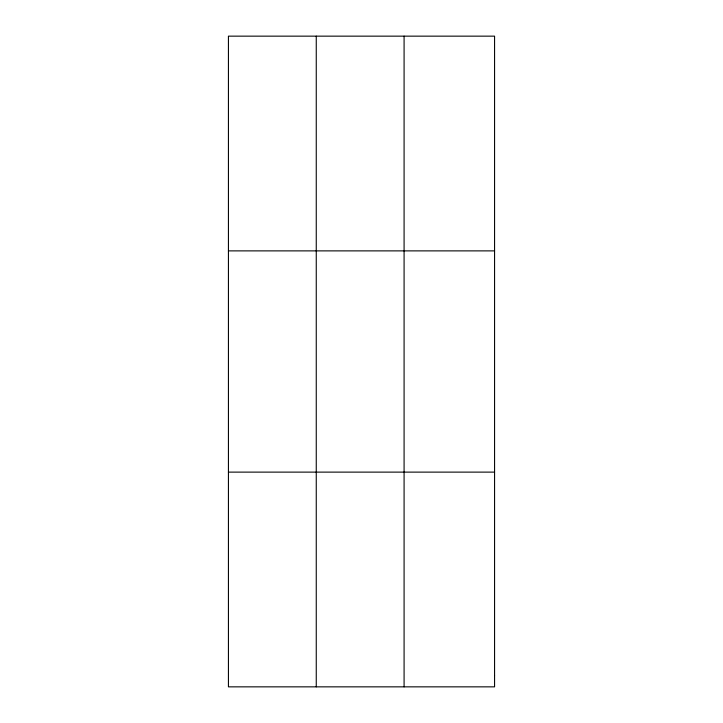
<?xml version="1.0" encoding="UTF-8"?>
<svg xmlns="http://www.w3.org/2000/svg" width="723" height="723" viewBox="0 0 723 723"><rect width="100%" height="100%" fill="white"/><g stroke="black" fill="none" stroke-linecap="round" stroke-linejoin="round"><path stroke-width="1.08" d="M316.258 686.85L316.258 36.15M404.085 686.85L404.085 36.15M228.432 250.881L494.568 250.881M228.432 472.119L494.568 472.119M494.568 675.544L494.568 686.85L228.432 686.85L228.432 36.15L494.568 36.15L494.568 675.544"/></g></svg>
